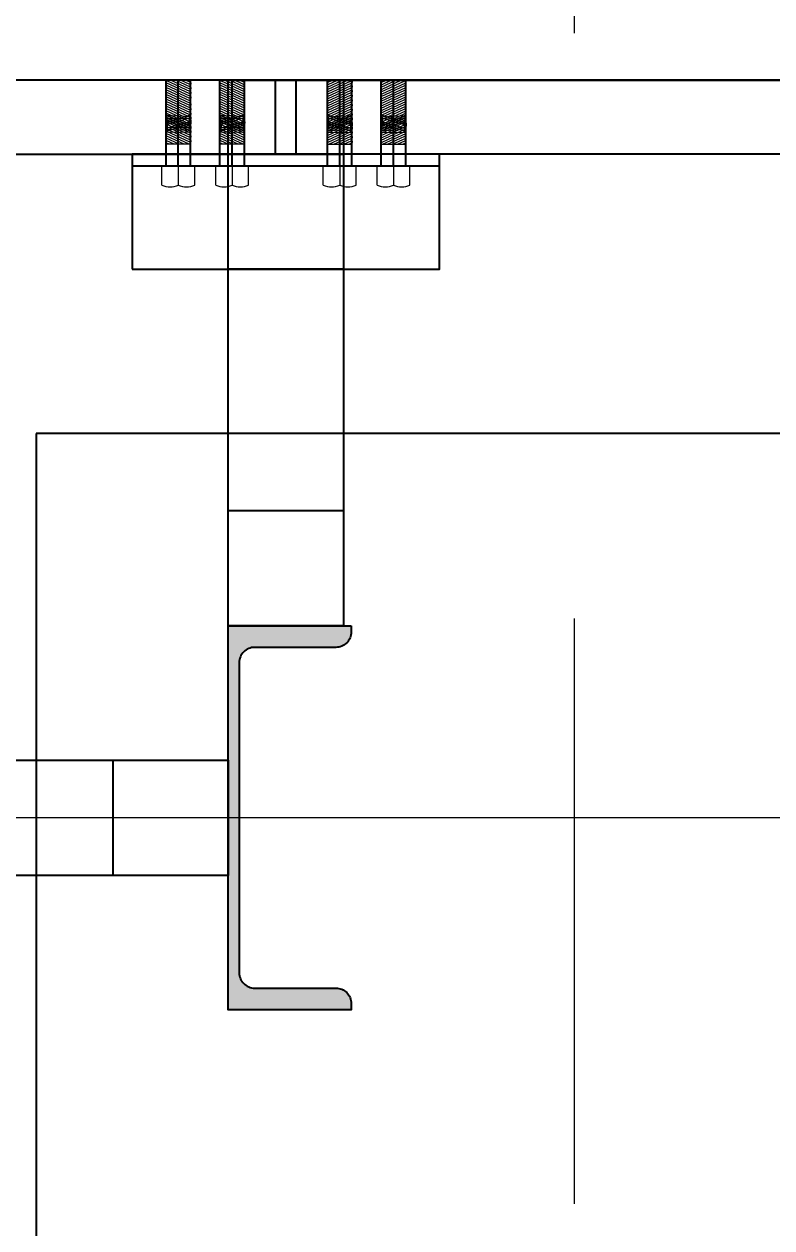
# Model space of a CAD drawing. Header units: millimetres. Extents: x 3470347 to 5996549, y -3470518 to 17149644.
# Drawn here: x 4832715 to 4833202, y 6640360 to 6641144 of the extents above; entities that cross this region are included whole.
import ezdxf

# ---------------------------------------------------------------- set-up
doc = ezdxf.new("R2010")
doc.units = ezdxf.units.MM
doc.header["$MEASUREMENT"] = 0
doc.header["$PDMODE"] = 35
doc.header["$PDSIZE"] = -5
doc.linetypes.add('CENTER', pattern=[50.8, 31.75, -6.35, 6.35, -6.35])
doc.layers.get('0').update_dxf_attribs({"linetype": 'CONTINUOUS', "lineweight": 25})
doc.layers.get('DEFPOINTS').update_dxf_attribs({"linetype": 'CONTINUOUS', "lineweight": 25})
doc.layers.add('BOLT', color=1, linetype='CONTINUOUS')
doc.layers.add('lintel', color=2, linetype='CONTINUOUS')
doc.layers.add('CENTER', color=8, linetype='CENTER', lineweight=0)
doc.layers.add('channnel', color=2, linetype='CONTINUOUS', lineweight=15)
doc.styles.add('DIM', font='geniso.shx', dxfattribs={"width": 0.85})
doc.dimstyles.new('ST-100', dxfattribs={"dimscale": 100, "dimtxt": 7, "dimasz": 5, "dimexe": 0.18, "dimexo": 0.0625, "dimgap": 0.2, "dimtad": 0, "dimdec": 0, "dimzin": 0, "dimdsep": 46, "dimtxsty": 'DIM', "dimblk": 'OPEN90', "dimcen": 0.09, "dimclrd": 256, "dimclrt": 7, "dimadec": 0, "dimazin": 0, "dimtfac": 1, "dimtdec": 0, "dimtofl": 0, "dimtmove": 0, "dimatfit": 3, "dimldrblk": 'OPEN90', "dimfxl": 1, "dimtolj": 1, "dimtzin": 0, "dimlwd": -1, "dimarcsym": 0})

# ---------------------------------------------------------------- blocks, each defined once
blk = doc.blocks.new('_Open90')
at = {"color": 0, "linetype": 'ByBlock', "lineweight": -2}
for p, q in [((-0.5, 0.5), (0, 0)), ((0, 0), (-1, 0)), ((0, 0), (-0.5, -0.5))]:
    blk.add_line(p, q, dxfattribs=at)
blk = doc.blocks.new('*D1790')
at = {"layer": 'BOLT', "color": 0, "lineweight": -2}
for p, q in [((4832492.87, 6641113.51), (4832492.87, 6644504.97)), ((4862492.87, 6641113.51), (4862492.87, 6644504.97))]:
    blk.add_line(p, q, dxfattribs=at)
at = {"layer": 'BOLT'}
for p, q in [((4832992.87, 6644486.97), (4844999.37, 6644486.97)), ((4861992.87, 6644486.97), (4849986.37, 6644486.97))]:
    blk.add_line(p, q, dxfattribs=at)
at = {"layer": 'DEFPOINTS', "color": 0}
for p in [(4862492.87, 6644486.97), (4832492.87, 6641107.26), (4862492.87, 6641107.26)]:
    blk.add_point(p, dxfattribs=at)
at = {"layer": 'BOLT', "xscale": 500, "yscale": 500, "zscale": 500, "rotation": 180}
blk.add_blockref('_Open90', (4832492.87, 6644486.97), dxfattribs=at)
at = {"layer": 'BOLT', "xscale": 500, "yscale": 500, "zscale": 500}
blk.add_blockref('_Open90', (4862492.87, 6644486.97), dxfattribs=at)
at = {"layer": 'BOLT', "color": 7, "insert": (4847492.87, 6644486.97), "char_height": 600, "attachment_point": 5, "style": 'DIM'}
blk.add_mtext('\\A1;30000 WALL O/O', dxfattribs=at)

msp = doc.modelspace()

# ---------------------------------------------------------------- hatches: boundary and pattern name
at = {"transparency": 33554559}
h = msp.add_hatch(color=1, dxfattribs=at)
h.dxf.hatch_style = 1
h.paths.add_polyline_path([(4832847.87, 6640752.26), (4832847.87, 6640502.26), (4832927.87, 6640502.26), (4832927.87, 6640506.36, 0.414214), (4832917.87, 6640516.36), (4832864.97, 6640516.36, -0.414214), (4832854.97, 6640526.36), (4832854.97, 6640728.16, -0.414214), (4832864.97, 6640738.16), (4832917.87, 6640738.16, 0.414214), (4832927.87, 6640748.16), (4832927.87, 6640752.26)])

# ---------------------------------------------------------------- linework, layer by layer
at = {"color": 8, "linetype": 'ByBlock'}
for p, q in [((4832807.37, 6641051.26, 0), (4832807.37, 6641107.26, 0)), ((4832815.37, 6641051.26, 0), (4832815.37, 6641107.26, 0)), ((4832823.37, 6641051.26, 0), (4832823.37, 6641107.26, 0)), ((4832842.37, 6641051.26, 0), (4832842.37, 6641107.26, 0)), ((4832850.37, 6641051.26, 0), (4832850.37, 6641107.26, 0)), ((4832858.37, 6641051.26, 0), (4832858.37, 6641107.26, 0)), ((4832912.37, 6641051.26, 0), (4832912.37, 6641107.26, 0)), ((4832920.37, 6641051.26, 0), (4832920.37, 6641107.26, 0)), ((4832928.37, 6641051.26, 0), (4832928.37, 6641107.26, 0)), ((4832947.37, 6641051.26, 0), (4832947.37, 6641107.26, 0)), ((4832955.37, 6641051.26, 0), (4832955.37, 6641107.26, 0)), ((4832963.37, 6641051.26, 0), (4832963.37, 6641107.26, 0))]:
    msp.add_line(p, q, dxfattribs=at)
at = {"color": 2}
for p, q in [((4832878.7, 6641059.26, 0), (4832878.7, 6641107.26, 0)), ((4832878.7, 6641059.26, 0), (4832878.7, 6641107.26, 0)), ((4832892.04, 6641059.26, 0), (4832892.04, 6641107.26, 0)), ((4832892.04, 6641059.26, 0), (4832892.04, 6641107.26, 0))]:
    msp.add_line(p, q, dxfattribs=at)
at = {"color": 3}
msp.add_line((4832985.37, 6641051.26, 0), (4832785.37, 6641051.26, 0), dxfattribs=at)
at = {"color": 8, "elevation": 0}
for points in [[(4832492.87, 6641107.26), (4832492.87, 6611107.26), (4862492.87, 6611107.26), (4862492.87, 6641107.26)], [(4832722.87, 6640877.26), (4832722.87, 6611337.26), (4862262.87, 6611337.26), (4862262.87, 6640877.26)]]:
    msp.add_lwpolyline(points, close=True, dxfattribs=at)
at = {"color": 6, "linetype": 'ByBlock', "elevation": 0}
for points in [[(4832878.7, 6641059.26), (4832878.7, 6641107.26), (4832492.87, 6641107.26), (4832492.87, 6641059.26)], [(4832892.04, 6641059.26), (4832892.04, 6641107.26), (4837865.87, 6641107.26), (4837865.87, 6641059.26)]]:
    msp.add_lwpolyline(points, close=True, dxfattribs=at)
at = {"color": 3, "elevation": 0}
for points in [[(4832785.37, 6640984.26), (4832985.37, 6640984.26), (4832985.37, 6641059.26), (4832785.37, 6641059.26)], [(4832922.87, 6641059.26), (4832922.87, 6640984.26), (4832847.87, 6640984.26), (4832847.87, 6641059.26)], [(4832922.87, 6640827.26), (4832922.87, 6640752.26), (4832847.87, 6640752.26), (4832847.87, 6640827.26)], [(4832772.87, 6640664.76), (4832847.87, 6640664.76), (4832847.87, 6640589.76), (4832772.87, 6640589.76)]]:
    msp.add_lwpolyline(points, close=True, dxfattribs=at)
at = {"color": 1, "elevation": 0}
msp.add_lwpolyline([(4832927.87, 6640752.26), (4832927.87, 6640748.16, -0.414214), (4832917.87, 6640738.16), (4832864.97, 6640738.16, 0.414214), (4832854.97, 6640728.16), (4832854.97, 6640526.36, 0.414214), (4832864.97, 6640516.36), (4832917.87, 6640516.36, -0.414214), (4832927.87, 6640506.36), (4832927.87, 6640502.26), (4832847.87, 6640502.26), (4832847.87, 6640752.26)], format="xyb", close=True, dxfattribs=at)
at = {"layer": 'CENTER', "color": 8, "ltscale": 60}
for p, q in [((4833072.87, 6646090.98, 0), (4833072.87, 6608276.48, 0)), ((4864873.95, 6640627.26, 0), (4827811.52, 6640627.26, 0))]:
    msp.add_line(p, q, dxfattribs=at)
at = {"layer": 'channnel', "color": 8, "linetype": 'ByBlock'}
for p, q in [((4832807.37, 6641051.26, 0), (4832807.37, 6641107.26, 0)), ((4832807.37, 6641107.26, 0), (4832823.37, 6641107.26, 0)), ((4832823.37, 6641051.26, 0), (4832823.37, 6641107.26, 0)), ((4832842.37, 6641051.26, 0), (4832842.37, 6641107.26, 0)), ((4832842.37, 6641107.26, 0), (4832858.37, 6641107.26, 0)), ((4832858.37, 6641051.26, 0), (4832858.37, 6641107.26, 0)), ((4832912.37, 6641051.26, 0), (4832912.37, 6641107.26, 0)), ((4832928.37, 6641107.26, 0), (4832912.37, 6641107.26, 0)), ((4832928.37, 6641051.26, 0), (4832928.37, 6641107.26, 0)), ((4832947.37, 6641051.26, 0), (4832947.37, 6641107.26, 0)), ((4832963.37, 6641107.26, 0), (4832947.37, 6641107.26, 0)), ((4832963.37, 6641051.26, 0), (4832963.37, 6641107.26, 0)), ((4832823.37, 6641065.66, 0), (4832807.37, 6641065.66, 0)), ((4832858.37, 6641065.66, 0), (4832842.37, 6641065.66, 0)), ((4832912.37, 6641065.66, 0), (4832928.37, 6641065.66, 0)), ((4832947.37, 6641065.66, 0), (4832963.37, 6641065.66, 0)), ((4832804.7, 6641051.26, 0), (4832826.04, 6641051.26, 0)), ((4832804.7, 6641038.94, 0), (4832804.7, 6641051.26, 0)), ((4832815.37, 6641051.26, 0), (4832815.37, 6641038.94, 0)), ((4832826.04, 6641038.94, 0), (4832826.04, 6641051.26, 0)), ((4832839.7, 6641051.26, 0), (4832861.04, 6641051.26, 0)), ((4832839.7, 6641038.94, 0), (4832839.7, 6641051.26, 0)), ((4832850.37, 6641051.26, 0), (4832850.37, 6641038.94, 0)), ((4832861.04, 6641038.94, 0), (4832861.04, 6641051.26, 0)), ((4832931.04, 6641051.26, 0), (4832909.7, 6641051.26, 0)), ((4832909.7, 6641038.94, 0), (4832909.7, 6641051.26, 0)), ((4832920.37, 6641051.26, 0), (4832920.37, 6641038.94, 0)), ((4832931.04, 6641038.94, 0), (4832931.04, 6641051.26, 0)), ((4832966.04, 6641051.26, 0), (4832944.7, 6641051.26, 0)), ((4832944.7, 6641038.94, 0), (4832944.7, 6641051.26, 0)), ((4832955.37, 6641051.26, 0), (4832955.37, 6641038.94, 0)), ((4832966.04, 6641038.94, 0), (4832966.04, 6641051.26, 0))]:
    msp.add_line(p, q, dxfattribs=at)
at = {"layer": 'channnel', "color": 8, "linetype": 'Continuous'}
for p, q in [((4832822.79, 6641101.47, 0), (4832810.36, 6641107.26, 0)), ((4832823.37, 6641102.71, 0), (4832813.61, 6641107.26, 0)), ((4832822.79, 6641104.5, 0), (4832816.87, 6641107.26, 0)), ((4832823.37, 6641105.75, 0), (4832820.12, 6641107.26, 0)), ((4832857.79, 6641101.47, 0), (4832845.36, 6641107.26, 0)), ((4832858.37, 6641102.71, 0), (4832848.61, 6641107.26, 0)), ((4832857.79, 6641104.5, 0), (4832851.87, 6641107.26, 0)), ((4832858.37, 6641105.75, 0), (4832855.12, 6641107.26, 0)), ((4832912.37, 6641105.75, 0), (4832915.62, 6641107.26, 0)), ((4832912.37, 6641102.71, 0), (4832922.13, 6641107.26, 0)), ((4832912.95, 6641104.5, 0), (4832918.87, 6641107.26, 0)), ((4832912.95, 6641101.47, 0), (4832925.38, 6641107.26, 0)), ((4832947.37, 6641105.75, 0), (4832950.62, 6641107.26, 0)), ((4832947.37, 6641102.71, 0), (4832957.13, 6641107.26, 0)), ((4832947.95, 6641104.5, 0), (4832953.87, 6641107.26, 0)), ((4832947.95, 6641101.47, 0), (4832960.38, 6641107.26, 0)), ((4832822.79, 6641098.43, 0), (4832807.37, 6641105.62, 0)), ((4832822.79, 6641095.4, 0), (4832807.37, 6641102.59, 0)), ((4832823.37, 6641092.09, 0), (4832807.37, 6641099.55, 0)), ((4832823.37, 6641099.68, 0), (4832807.95, 6641106.87, 0)), ((4832823.37, 6641096.64, 0), (4832807.95, 6641103.83, 0)), ((4832823.37, 6641093.61, 0), (4832807.95, 6641100.8, 0)), ((4832857.79, 6641098.43, 0), (4832842.37, 6641105.62, 0)), ((4832857.79, 6641095.4, 0), (4832842.37, 6641102.59, 0)), ((4832858.37, 6641092.09, 0), (4832842.37, 6641099.55, 0)), ((4832858.37, 6641099.68, 0), (4832842.95, 6641106.87, 0)), ((4832858.37, 6641096.64, 0), (4832842.95, 6641103.83, 0)), ((4832858.37, 6641093.61, 0), (4832842.95, 6641100.8, 0)), ((4832912.37, 6641099.68, 0), (4832927.79, 6641106.87, 0)), ((4832912.37, 6641096.64, 0), (4832927.79, 6641103.83, 0)), ((4832912.37, 6641093.61, 0), (4832927.79, 6641100.8, 0)), ((4832912.37, 6641092.09, 0), (4832928.37, 6641099.55, 0)), ((4832912.95, 6641098.43, 0), (4832928.37, 6641105.62, 0)), ((4832912.95, 6641095.4, 0), (4832928.37, 6641102.59, 0)), ((4832947.37, 6641099.68, 0), (4832962.79, 6641106.87, 0)), ((4832947.37, 6641096.64, 0), (4832962.79, 6641103.83, 0)), ((4832947.37, 6641093.61, 0), (4832962.79, 6641100.8, 0)), ((4832947.37, 6641092.09, 0), (4832963.37, 6641099.55, 0)), ((4832947.95, 6641098.43, 0), (4832963.37, 6641105.62, 0)), ((4832947.95, 6641095.4, 0), (4832963.37, 6641102.59, 0)), ((4832823.37, 6641089.06, 0), (4832807.37, 6641096.52, 0)), ((4832823.37, 6641086.02, 0), (4832807.37, 6641093.48, 0)), ((4832822.79, 6641090.85, 0), (4832807.95, 6641097.76, 0)), ((4832822.79, 6641087.81, 0), (4832807.95, 6641094.73, 0)), ((4832822.79, 6641084.78, 0), (4832807.95, 6641091.7, 0)), ((4832858.37, 6641089.06, 0), (4832842.37, 6641096.52, 0)), ((4832858.37, 6641086.02, 0), (4832842.37, 6641093.48, 0)), ((4832857.79, 6641090.85, 0), (4832842.95, 6641097.76, 0)), ((4832857.79, 6641087.81, 0), (4832842.95, 6641094.73, 0)), ((4832857.79, 6641084.78, 0), (4832842.95, 6641091.7, 0)), ((4832912.37, 6641089.06, 0), (4832928.37, 6641096.52, 0)), ((4832912.37, 6641086.02, 0), (4832928.37, 6641093.48, 0)), ((4832912.95, 6641090.85, 0), (4832927.79, 6641097.76, 0)), ((4832912.95, 6641087.81, 0), (4832927.79, 6641094.73, 0)), ((4832912.95, 6641084.78, 0), (4832927.79, 6641091.7, 0)), ((4832947.37, 6641089.06, 0), (4832963.37, 6641096.52, 0)), ((4832947.37, 6641086.02, 0), (4832963.37, 6641093.48, 0)), ((4832947.95, 6641090.85, 0), (4832962.79, 6641097.76, 0)), ((4832947.95, 6641087.81, 0), (4832962.79, 6641094.73, 0)), ((4832947.95, 6641084.78, 0), (4832962.79, 6641091.7, 0)), ((4832823.37, 6641082.99, 0), (4832807.37, 6641090.45, 0)), ((4832823.37, 6641079.95, 0), (4832807.37, 6641087.42, 0)), ((4832823.37, 6641077.38, 0), (4832807.37, 6641084.84, 0)), ((4832823.37, 6641076.92, 0), (4832807.37, 6641084.38, 0)), ((4832823.37, 6641083.45, 0), (4832807.37, 6641084.24, 0)), ((4832822.79, 6641081.74, 0), (4832807.95, 6641088.66, 0)), ((4832822.79, 6641078.71, 0), (4832807.95, 6641085.63, 0)), ((4832822.79, 6641084.64, 0), (4832807.95, 6641079.56, 0)), ((4832858.37, 6641082.99, 0), (4832842.37, 6641090.45, 0)), ((4832858.37, 6641079.95, 0), (4832842.37, 6641087.42, 0)), ((4832858.37, 6641077.38, 0), (4832842.37, 6641084.84, 0)), ((4832858.37, 6641076.92, 0), (4832842.37, 6641084.38, 0)), ((4832858.37, 6641083.45, 0), (4832842.37, 6641084.24, 0)), ((4832857.79, 6641081.74, 0), (4832842.95, 6641088.66, 0)), ((4832857.79, 6641078.71, 0), (4832842.95, 6641085.63, 0)), ((4832857.79, 6641084.64, 0), (4832842.95, 6641079.56, 0)), ((4832912.37, 6641082.99, 0), (4832928.37, 6641090.45, 0)), ((4832912.37, 6641079.95, 0), (4832928.37, 6641087.42, 0)), ((4832912.37, 6641077.38, 0), (4832928.37, 6641084.84, 0)), ((4832912.37, 6641076.92, 0), (4832928.37, 6641084.38, 0)), ((4832912.37, 6641083.45, 0), (4832928.37, 6641084.24, 0)), ((4832912.95, 6641081.74, 0), (4832927.79, 6641088.66, 0)), ((4832912.95, 6641078.71, 0), (4832927.79, 6641085.63, 0)), ((4832912.95, 6641084.64, 0), (4832927.79, 6641079.56, 0)), ((4832947.37, 6641082.99, 0), (4832963.37, 6641090.45, 0)), ((4832947.37, 6641079.95, 0), (4832963.37, 6641087.42, 0)), ((4832947.37, 6641077.38, 0), (4832963.37, 6641084.84, 0)), ((4832947.37, 6641076.92, 0), (4832963.37, 6641084.38, 0)), ((4832947.37, 6641083.45, 0), (4832963.37, 6641084.24, 0)), ((4832947.95, 6641081.74, 0), (4832962.79, 6641088.66, 0)), ((4832947.95, 6641078.71, 0), (4832962.79, 6641085.63, 0)), ((4832947.95, 6641084.64, 0), (4832962.79, 6641079.56, 0)), ((4832823.37, 6641082.85, 0), (4832807.37, 6641078.31, 0)), ((4832823.37, 6641074.35, 0), (4832807.37, 6641081.81, 0)), ((4832823.37, 6641073.89, 0), (4832807.37, 6641081.35, 0)), ((4832823.37, 6641080.42, 0), (4832807.37, 6641075.88, 0)), ((4832807.62, 6641080.18, 0), (4832807.37, 6641080.29, 0)), ((4832823.37, 6641071.31, 0), (4832807.37, 6641078.77, 0)), ((4832807.62, 6641077.14, 0), (4832807.37, 6641077.26, 0)), ((4832823.37, 6641068.28, 0), (4832807.37, 6641075.74, 0)), ((4832822.79, 6641076.14, 0), (4832807.95, 6641083.05, 0)), ((4832822.79, 6641075.67, 0), (4832807.95, 6641082.59, 0)), ((4832822.79, 6641082.2, 0), (4832807.95, 6641082.46, 0)), ((4832822.79, 6641073.1, 0), (4832807.95, 6641080.02, 0)), ((4832822.79, 6641079.17, 0), (4832807.95, 6641074.09, 0)), ((4832822.79, 6641070.07, 0), (4832807.95, 6641076.99, 0)), ((4832822.79, 6641076.27, 0), (4832807.95, 6641076.52, 0)), ((4832858.37, 6641082.85, 0), (4832842.37, 6641078.31, 0)), ((4832858.37, 6641074.35, 0), (4832842.37, 6641081.81, 0)), ((4832858.37, 6641073.89, 0), (4832842.37, 6641081.35, 0)), ((4832858.37, 6641080.42, 0), (4832842.37, 6641075.88, 0)), ((4832842.62, 6641080.18, 0), (4832842.37, 6641080.29, 0)), ((4832858.37, 6641071.31, 0), (4832842.37, 6641078.77, 0)), ((4832842.62, 6641077.14, 0), (4832842.37, 6641077.26, 0)), ((4832858.37, 6641068.28, 0), (4832842.37, 6641075.74, 0)), ((4832857.79, 6641076.14, 0), (4832842.95, 6641083.05, 0)), ((4832857.79, 6641075.67, 0), (4832842.95, 6641082.59, 0)), ((4832857.79, 6641082.2, 0), (4832842.95, 6641082.46, 0)), ((4832857.79, 6641073.1, 0), (4832842.95, 6641080.02, 0)), ((4832857.79, 6641079.17, 0), (4832842.95, 6641074.09, 0)), ((4832857.79, 6641070.07, 0), (4832842.95, 6641076.99, 0)), ((4832857.79, 6641076.27, 0), (4832842.95, 6641076.52, 0)), ((4832912.37, 6641082.85, 0), (4832928.37, 6641078.31, 0)), ((4832912.37, 6641074.35, 0), (4832928.37, 6641081.81, 0)), ((4832912.37, 6641073.89, 0), (4832928.37, 6641081.35, 0)), ((4832912.37, 6641080.42, 0), (4832928.37, 6641075.88, 0)), ((4832912.37, 6641071.31, 0), (4832928.37, 6641078.77, 0)), ((4832912.37, 6641068.28, 0), (4832928.37, 6641075.74, 0)), ((4832912.95, 6641076.14, 0), (4832927.79, 6641083.05, 0)), ((4832912.95, 6641075.67, 0), (4832927.79, 6641082.59, 0)), ((4832912.95, 6641082.2, 0), (4832927.79, 6641082.46, 0)), ((4832912.95, 6641073.1, 0), (4832927.79, 6641080.02, 0)), ((4832912.95, 6641079.17, 0), (4832927.79, 6641074.09, 0)), ((4832912.95, 6641070.07, 0), (4832927.79, 6641076.99, 0)), ((4832912.95, 6641076.27, 0), (4832927.79, 6641076.52, 0)), ((4832928.12, 6641080.18, 0), (4832928.37, 6641080.29, 0)), ((4832928.12, 6641077.14, 0), (4832928.37, 6641077.26, 0)), ((4832947.37, 6641082.85, 0), (4832963.37, 6641078.31, 0)), ((4832947.37, 6641074.35, 0), (4832963.37, 6641081.81, 0)), ((4832947.37, 6641073.89, 0), (4832963.37, 6641081.35, 0)), ((4832947.37, 6641080.42, 0), (4832963.37, 6641075.88, 0)), ((4832947.37, 6641071.31, 0), (4832963.37, 6641078.77, 0)), ((4832947.37, 6641068.28, 0), (4832963.37, 6641075.74, 0)), ((4832947.95, 6641076.14, 0), (4832962.79, 6641083.05, 0)), ((4832947.95, 6641075.67, 0), (4832962.79, 6641082.59, 0)), ((4832947.95, 6641082.2, 0), (4832962.79, 6641082.46, 0)), ((4832947.95, 6641073.1, 0), (4832962.79, 6641080.02, 0)), ((4832947.95, 6641079.17, 0), (4832962.79, 6641074.09, 0)), ((4832947.95, 6641070.07, 0), (4832962.79, 6641076.99, 0)), ((4832947.95, 6641076.27, 0), (4832962.79, 6641076.52, 0)), ((4832963.12, 6641080.18, 0), (4832963.37, 6641080.29, 0)), ((4832963.12, 6641077.14, 0), (4832963.37, 6641077.26, 0)), ((4832823.37, 6641074.48, 0), (4832807.37, 6641075.28, 0)), ((4832807.62, 6641074.11, 0), (4832807.37, 6641074.22, 0)), ((4832822.48, 6641065.66, 0), (4832807.37, 6641072.71, 0)), ((4832807.62, 6641071.07, 0), (4832807.37, 6641071.19, 0)), ((4832815.97, 6641065.66, 0), (4832807.37, 6641069.67, 0)), ((4832807.62, 6641068.04, 0), (4832807.37, 6641068.15, 0)), ((4832822.79, 6641067.03, 0), (4832807.95, 6641073.95, 0)), ((4832822.79, 6641073.24, 0), (4832807.95, 6641073.49, 0)), ((4832819.22, 6641065.66, 0), (4832807.95, 6641070.92, 0)), ((4832812.72, 6641065.66, 0), (4832807.95, 6641067.88, 0)), ((4832858.37, 6641074.48, 0), (4832842.37, 6641075.28, 0)), ((4832842.62, 6641074.11, 0), (4832842.37, 6641074.22, 0)), ((4832857.48, 6641065.66, 0), (4832842.37, 6641072.71, 0)), ((4832842.62, 6641071.07, 0), (4832842.37, 6641071.19, 0)), ((4832850.97, 6641065.66, 0), (4832842.37, 6641069.67, 0)), ((4832842.62, 6641068.04, 0), (4832842.37, 6641068.15, 0)), ((4832857.79, 6641067.03, 0), (4832842.95, 6641073.95, 0)), ((4832857.79, 6641073.24, 0), (4832842.95, 6641073.49, 0)), ((4832854.22, 6641065.66, 0), (4832842.95, 6641070.92, 0)), ((4832847.72, 6641065.66, 0), (4832842.95, 6641067.88, 0)), ((4832912.37, 6641074.48, 0), (4832928.37, 6641075.28, 0)), ((4832912.95, 6641067.03, 0), (4832927.79, 6641073.95, 0)), ((4832912.95, 6641073.24, 0), (4832927.79, 6641073.49, 0)), ((4832913.26, 6641065.66, 0), (4832928.37, 6641072.71, 0)), ((4832916.52, 6641065.66, 0), (4832927.79, 6641070.92, 0)), ((4832919.77, 6641065.66, 0), (4832928.37, 6641069.67, 0)), ((4832923.02, 6641065.66, 0), (4832927.79, 6641067.88, 0)), ((4832928.12, 6641074.11, 0), (4832928.37, 6641074.22, 0)), ((4832928.12, 6641071.07, 0), (4832928.37, 6641071.19, 0)), ((4832928.12, 6641068.04, 0), (4832928.37, 6641068.15, 0)), ((4832947.37, 6641074.48, 0), (4832963.37, 6641075.28, 0)), ((4832947.95, 6641067.03, 0), (4832962.79, 6641073.95, 0)), ((4832947.95, 6641073.24, 0), (4832962.79, 6641073.49, 0)), ((4832948.26, 6641065.66, 0), (4832963.37, 6641072.71, 0)), ((4832951.52, 6641065.66, 0), (4832962.79, 6641070.92, 0)), ((4832954.77, 6641065.66, 0), (4832963.37, 6641069.67, 0)), ((4832958.02, 6641065.66, 0), (4832962.79, 6641067.88, 0)), ((4832963.12, 6641074.11, 0), (4832963.37, 6641074.22, 0)), ((4832963.12, 6641071.07, 0), (4832963.37, 6641071.19, 0)), ((4832963.12, 6641068.04, 0), (4832963.37, 6641068.15, 0)), ((4832809.46, 6641065.66, 0), (4832807.37, 6641066.64, 0)), ((4832807.62, 6641065, 0), (4832807.37, 6641065.12, 0)), ((4832844.46, 6641065.66, 0), (4832842.37, 6641066.64, 0)), ((4832842.62, 6641065, 0), (4832842.37, 6641065.12, 0)), ((4832926.28, 6641065.66, 0), (4832928.37, 6641066.64, 0)), ((4832928.12, 6641065, 0), (4832928.37, 6641065.12, 0)), ((4832961.28, 6641065.66, 0), (4832963.37, 6641066.64, 0)), ((4832963.12, 6641065, 0), (4832963.37, 6641065.12, 0))]:
    msp.add_line(p, q, dxfattribs=at)
for centre, radius, start, end in [((4832807.66, 6641106.24, 0), 0.688, 65, 245), ((4832807.66, 6641103.21, 0), 0.688, 65, 245), ((4832807.66, 6641100.18, 0), 0.688, 65, 245), ((4832823.08, 6641105.12, 0), 0.688, 245, 65), ((4832823.08, 6641102.09, 0), 0.687, 245, 65), ((4832823.08, 6641099.05, 0), 0.688, 245, 65), ((4832842.66, 6641106.24, 0), 0.688, 65, 245), ((4832842.66, 6641103.21, 0), 0.688, 65, 245), ((4832842.66, 6641100.18, 0), 0.688, 65, 245), ((4832858.08, 6641105.12, 0), 0.688, 245, 65), ((4832858.08, 6641102.09, 0), 0.687, 245, 65), ((4832858.08, 6641099.05, 0), 0.688, 245, 65), ((4832912.66, 6641105.12, 0), 0.688, 115, 295), ((4832912.66, 6641102.09, 0), 0.687, 115, 295), ((4832912.66, 6641099.05, 0), 0.688, 115, 295), ((4832928.08, 6641106.24, 0), 0.688, 295, 115), ((4832928.08, 6641103.21, 0), 0.688, 295, 115), ((4832928.08, 6641100.18, 0), 0.688, 295, 115), ((4832947.66, 6641105.12, 0), 0.688, 115, 295), ((4832947.66, 6641102.09, 0), 0.687, 115, 295), ((4832947.66, 6641099.05, 0), 0.688, 115, 295), ((4832963.08, 6641106.24, 0), 0.688, 295, 115), ((4832963.08, 6641103.21, 0), 0.688, 295, 115), ((4832963.08, 6641100.18, 0), 0.688, 295, 115), ((4832807.66, 6641097.14, 0), 0.688, 65, 245), ((4832807.66, 6641094.11, 0), 0.688, 65, 245), ((4832807.66, 6641091.07, 0), 0.688, 65, 245), ((4832823.08, 6641096.02, 0), 0.688, 245, 65), ((4832823.08, 6641091.47, 0), 0.688, 245, 65), ((4832842.66, 6641097.14, 0), 0.688, 65, 245), ((4832842.66, 6641094.11, 0), 0.688, 65, 245), ((4832842.66, 6641091.07, 0), 0.688, 65, 245), ((4832858.08, 6641096.02, 0), 0.688, 245, 65), ((4832858.08, 6641091.47, 0), 0.688, 245, 65), ((4832912.66, 6641096.02, 0), 0.688, 115, 295), ((4832912.66, 6641091.47, 0), 0.688, 115, 295), ((4832928.08, 6641097.14, 0), 0.688, 295, 115), ((4832928.08, 6641094.11, 0), 0.688, 295, 115), ((4832928.08, 6641091.07, 0), 0.688, 295, 115), ((4832947.66, 6641096.02, 0), 0.688, 115, 295), ((4832947.66, 6641091.47, 0), 0.688, 115, 295), ((4832963.08, 6641097.14, 0), 0.688, 295, 115), ((4832963.08, 6641094.11, 0), 0.688, 295, 115), ((4832963.08, 6641091.07, 0), 0.688, 295, 115), ((4832807.66, 6641088.04, 0), 0.688, 65, 245), ((4832807.66, 6641085, 0), 0.687, 65, 245), ((4832786.95, 6641078.35, 0), 21.43, 348.54129, 17.64483), ((4832786.95, 6641077.75, 0), 21.43, 348.54129, 17.64483), ((4832843.79, 6641080.38, 0), 21.43, 168.54129, 197.64483), ((4832823.08, 6641088.43, 0), 0.688, 245, 65), ((4832823.08, 6641085.4, 0), 0.687, 245, 65), ((4832842.66, 6641088.04, 0), 0.688, 65, 245), ((4832842.66, 6641085, 0), 0.687, 65, 245), ((4832821.95, 6641078.35, 0), 21.43, 348.54129, 17.64483), ((4832821.95, 6641077.75, 0), 21.43, 348.54129, 17.64483), ((4832878.79, 6641080.38, 0), 21.43, 168.54129, 197.64483), ((4832858.08, 6641088.43, 0), 0.688, 245, 65), ((4832858.08, 6641085.4, 0), 0.687, 245, 65), ((4832912.66, 6641088.43, 0), 0.688, 115, 295), ((4832912.66, 6641085.4, 0), 0.687, 115, 295), ((4832891.95, 6641080.38, 0), 21.43, 342.35517, 11.45871), ((4832948.79, 6641078.35, 0), 21.43, 162.35517, 191.45871), ((4832948.79, 6641077.75, 0), 21.43, 162.35517, 191.45871), ((4832928.08, 6641088.04, 0), 0.688, 295, 115), ((4832928.08, 6641085, 0), 0.687, 295, 115), ((4832947.66, 6641088.43, 0), 0.688, 115, 295), ((4832947.66, 6641085.4, 0), 0.687, 115, 295), ((4832926.95, 6641080.38, 0), 21.43, 342.35517, 11.45871), ((4832983.79, 6641078.35, 0), 21.43, 162.35517, 191.45871), ((4832983.79, 6641077.75, 0), 21.43, 162.35517, 191.45871), ((4832963.08, 6641088.04, 0), 0.688, 295, 115), ((4832963.08, 6641085, 0), 0.687, 295, 115), ((4832815.22, 6641078.5, 0), 8.28, 151.4339, 198.4716), ((4832807.66, 6641082.43, 0), 0.688, 65, 245), ((4832807.66, 6641081.97, 0), 0.688, 65, 245), ((4832807.66, 6641079.4, 0), 0.688, 65, 245), ((4832807.66, 6641078.94, 0), 0.688, 65, 245), ((4832807.66, 6641076.36, 0), 0.688, 65, 245), ((4832807.66, 6641075.9, 0), 0.688, 65, 245), ((4832823.08, 6641082.83, 0), 0.687, 245, 65), ((4832823.08, 6641082.37, 0), 0.688, 245, 65), ((4832815.52, 6641080.23, 0), 8.28, 331.4339, 18.4716), ((4832823.08, 6641079.79, 0), 0.687, 245, 65), ((4832823.08, 6641079.33, 0), 0.688, 245, 65), ((4832823.08, 6641076.76, 0), 0.687, 245, 65), ((4832823.08, 6641076.3, 0), 0.687, 245, 65), ((4832850.22, 6641078.5, 0), 8.28, 151.4339, 198.4716), ((4832842.66, 6641082.43, 0), 0.688, 65, 245), ((4832842.66, 6641081.97, 0), 0.688, 65, 245), ((4832842.66, 6641079.4, 0), 0.688, 65, 245), ((4832842.66, 6641078.94, 0), 0.688, 65, 245), ((4832842.66, 6641076.36, 0), 0.688, 65, 245), ((4832842.66, 6641075.9, 0), 0.688, 65, 245), ((4832858.08, 6641082.83, 0), 0.687, 245, 65), ((4832858.08, 6641082.37, 0), 0.688, 245, 65), ((4832850.52, 6641080.23, 0), 8.28, 331.4339, 18.4716), ((4832858.08, 6641079.79, 0), 0.687, 245, 65), ((4832858.08, 6641079.33, 0), 0.688, 245, 65), ((4832858.08, 6641076.76, 0), 0.687, 245, 65), ((4832858.08, 6641076.3, 0), 0.687, 245, 65), ((4832920.22, 6641080.23, 0), 8.28, 161.5284, 208.5661), ((4832912.66, 6641082.83, 0), 0.687, 115, 295), ((4832912.66, 6641082.37, 0), 0.688, 115, 295), ((4832912.66, 6641079.79, 0), 0.687, 115, 295), ((4832912.66, 6641079.33, 0), 0.688, 115, 295), ((4832912.66, 6641076.76, 0), 0.687, 115, 295), ((4832912.66, 6641076.3, 0), 0.687, 115, 295), ((4832928.08, 6641082.43, 0), 0.688, 295, 115), ((4832928.08, 6641081.97, 0), 0.688, 295, 115), ((4832920.52, 6641078.5, 0), 8.28, 341.5284, 28.5661), ((4832928.08, 6641079.4, 0), 0.688, 295, 115), ((4832928.08, 6641078.94, 0), 0.688, 295, 115), ((4832928.08, 6641076.36, 0), 0.688, 295, 115), ((4832928.08, 6641075.9, 0), 0.688, 295, 115), ((4832955.22, 6641080.23, 0), 8.28, 161.5284, 208.5661), ((4832947.66, 6641082.83, 0), 0.687, 115, 295), ((4832947.66, 6641082.37, 0), 0.688, 115, 295), ((4832947.66, 6641079.79, 0), 0.687, 115, 295), ((4832947.66, 6641079.33, 0), 0.688, 115, 295), ((4832947.66, 6641076.76, 0), 0.687, 115, 295), ((4832947.66, 6641076.3, 0), 0.687, 115, 295), ((4832963.08, 6641082.43, 0), 0.688, 295, 115), ((4832963.08, 6641081.97, 0), 0.688, 295, 115), ((4832955.52, 6641078.5, 0), 8.28, 341.5284, 28.5661), ((4832963.08, 6641079.4, 0), 0.688, 295, 115), ((4832963.08, 6641078.94, 0), 0.688, 295, 115), ((4832963.08, 6641076.36, 0), 0.688, 295, 115), ((4832963.08, 6641075.9, 0), 0.688, 295, 115), ((4832807.66, 6641073.33, 0), 0.688, 65, 245), ((4832807.66, 6641070.29, 0), 0.688, 65, 245), ((4832807.66, 6641067.26, 0), 0.688, 65, 245), ((4832823.08, 6641073.86, 0), 0.688, 245, 65), ((4832823.08, 6641073.72, 0), 0.687, 245, 65), ((4832823.08, 6641070.69, 0), 0.687, 245, 65), ((4832823.08, 6641067.66, 0), 0.687, 245, 65), ((4832842.66, 6641073.33, 0), 0.688, 65, 245), ((4832842.66, 6641070.29, 0), 0.688, 65, 245), ((4832842.66, 6641067.26, 0), 0.688, 65, 245), ((4832858.08, 6641073.86, 0), 0.688, 245, 65), ((4832858.08, 6641073.72, 0), 0.687, 245, 65), ((4832858.08, 6641070.69, 0), 0.687, 245, 65), ((4832858.08, 6641067.66, 0), 0.687, 245, 65), ((4832912.66, 6641073.86, 0), 0.688, 115, 295), ((4832912.66, 6641073.72, 0), 0.687, 115, 295), ((4832912.66, 6641070.69, 0), 0.687, 115, 295), ((4832912.66, 6641067.66, 0), 0.687, 115, 295), ((4832928.08, 6641073.33, 0), 0.688, 295, 115), ((4832928.08, 6641070.29, 0), 0.688, 295, 115), ((4832928.08, 6641067.26, 0), 0.688, 295, 115), ((4832947.66, 6641073.86, 0), 0.688, 115, 295), ((4832947.66, 6641073.72, 0), 0.687, 115, 295), ((4832947.66, 6641070.69, 0), 0.687, 115, 295), ((4832947.66, 6641067.66, 0), 0.687, 115, 295), ((4832963.08, 6641073.33, 0), 0.688, 295, 115), ((4832963.08, 6641070.29, 0), 0.688, 295, 115), ((4832963.08, 6641067.26, 0), 0.688, 295, 115)]:
    msp.add_arc(centre, radius, start, end, dxfattribs=at)
at = {"layer": 'channnel', "color": 8, "linetype": 'ByBlock'}
for centre in [(4832810.04, 6641052.48, 0), (4832820.7, 6641052.48, 0), (4832845.04, 6641052.48, 0), (4832855.7, 6641052.48, 0), (4832915.04, 6641052.48, 0), (4832925.7, 6641052.48, 0), (4832950.04, 6641052.48, 0), (4832960.7, 6641052.48, 0)]:
    msp.add_arc(centre, 14.55, 248.49843, 291.50157, dxfattribs=at)
at = {"layer": 'lintel', "color": 5, "linetype": 'ByBlock', "elevation": 0}
for points in [[(4832847.87, 6641107.26), (4832922.87, 6641107.26), (4832922.87, 6640752.26), (4832847.87, 6640752.26), (4832847.87, 6641107.26)], [(4832492.87, 6640589.76), (4832492.87, 6640664.76), (4832847.87, 6640664.76), (4832847.87, 6640589.76), (4832492.87, 6640589.76)]]:
    msp.add_lwpolyline(points, dxfattribs=at)

# ---------------------------------------------------------------- dimensions: what is measured, and where the dimension line sits
at = {"layer": 'BOLT'}
dim = msp.add_linear_dim(base=(4862492.87, 6644486.97, 0), p1=(4832492.87, 6641107.26, 0), p2=(4862492.87, 6641107.26, 0), text='<> WALL O/O', dimstyle='ST-100', override={"dimtxt": 6, "dimtxsty": 'DIM', "dimblk": 'Open90', "dimtmove": 1}, dxfattribs=at)
dim.commit()
dim.dimension.update_dxf_attribs({"geometry": '*D1790', "text_midpoint": (4847492.87, 6644486.97, 0)})

doc.saveas('drawing.dxf')
